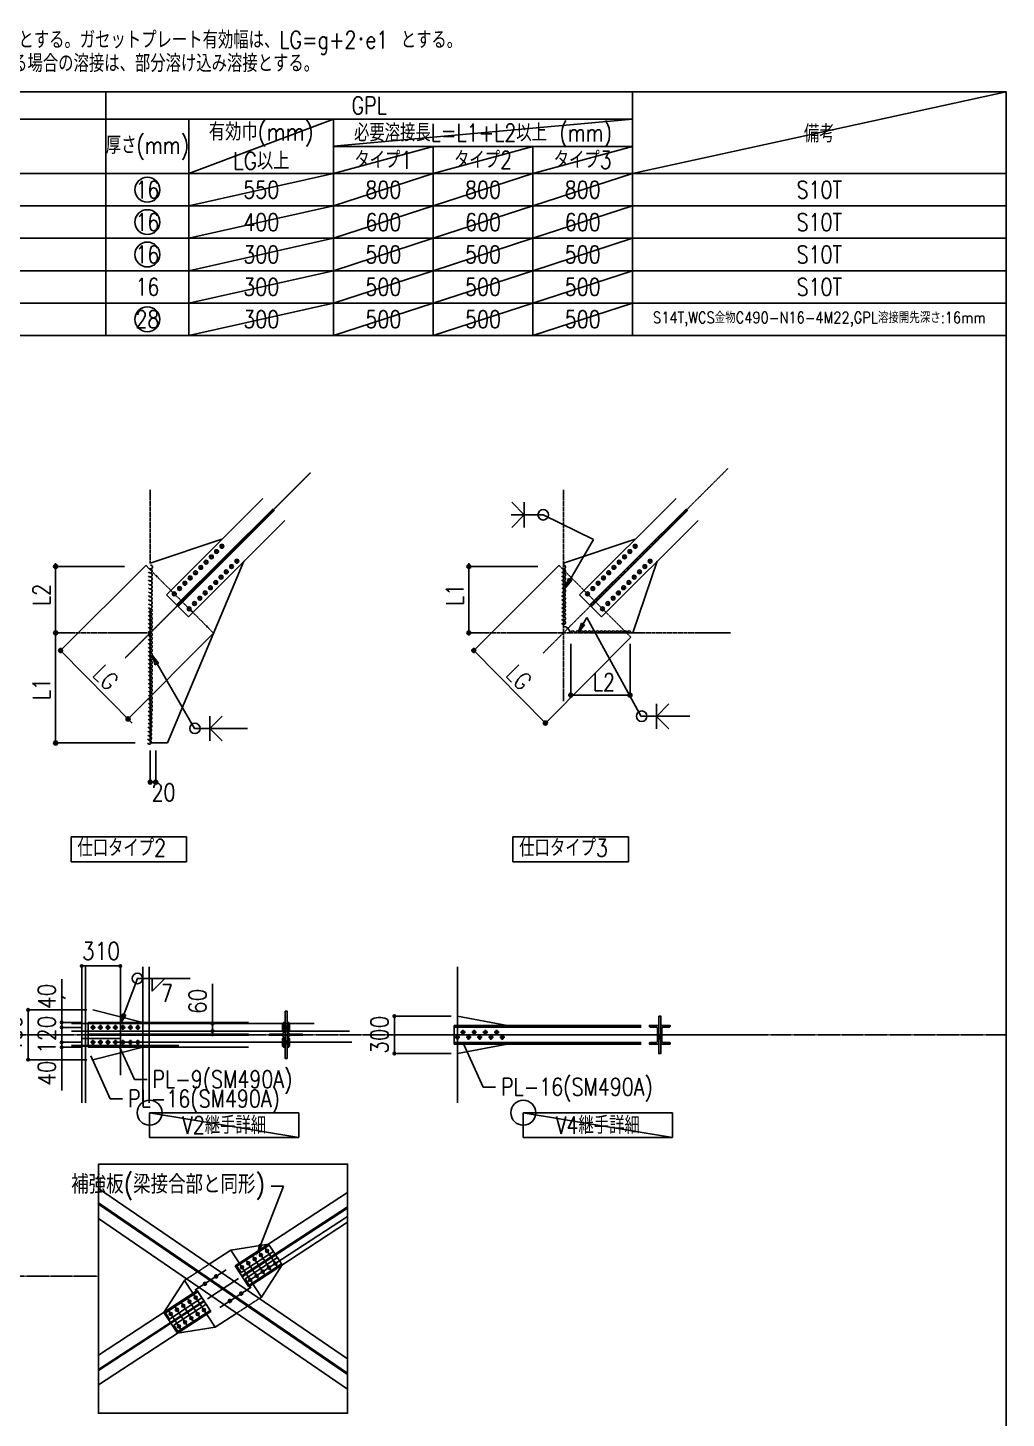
# Model space of a CAD drawing. Extents: x -668440 to 810000, y -1678500 to 210463.
# Drawn here: x -139667 to -80760, y -1288952 to -1205228 of the extents above; entities that cross this region are included whole.
import ezdxf
from ezdxf import colors
from ezdxf.entities.mleader import LeaderData, LeaderLine
from ezdxf.enums import TextEntityAlignment as Align
from ezdxf.math import Vec2, Vec3

# ---------------------------------------------------------------- set-up
doc = ezdxf.new("R2010")
doc.units = 0
doc.header["$MEASUREMENT"] = 0
for name, pattern in [('CENTER', [2, 1.25, -0.25, 0.25, -0.25]), ('CENTER2', [28.575, 19.05, -3.175, 3.175, -3.175]), ('DASHED', [0.75, 0.5, -0.25])]:
    doc.linetypes.add(name, pattern=pattern)
doc.layers.get('0').update_dxf_attribs({"color": 3, "linetype": 'CONTINUOUS'})
doc.layers.get('Defpoints').update_dxf_attribs({"color": 251, "linetype": 'CONTINUOUS'})
for name, color, linetype in [('2024年12月23日修正', 2, 'CONTINUOUS'), ('Sブレース', 6, 'CONTINUOUS'), ('Sプレート', 1, 'CONTINUOUS'), ('Sプレート文字', 1, 'CONTINUOUS'), ('Sボルト', 2, 'CONTINUOUS'), ('寸法', 3, 'CONTINUOUS'), ('注記', 3, 'CONTINUOUS'), ('通り芯', 3, 'CENTER')]:
    doc.layers.add(name, color=color, linetype=linetype)
doc.styles.add('DRACAD', font='txt', dxfattribs={"width": 0.85, "bigfont": 'extfont2'})
doc.dimstyles.new('MYDIM', dxfattribs={"dimtxt": 120, "dimasz": 20, "dimexe": 1.25, "dimexo": 50, "dimgap": 50, "dimtad": 1, "dimdec": 4, "dimdsep": 46, "dimtxsty": 'DRACAD', "dimblk": 'ORIGIN', "dimcen": 2.5, "dimadec": 0, "dimazin": 0, "dimtfac": 1, "dimtdec": 4, "dimtmove": 0, "dimatfit": 3, "dimfxl": 1, "dimtolj": 1, "dimtzin": 0, "dimarcsym": 0})

# ---------------------------------------------------------------- blocks, each defined once
blk = doc.blocks.new('QDST028C')
at = {"color": 0, "linetype": 'ByBlock', "lineweight": -2}
for points in [[(0, -2.5), (0, 0)], [(2.5, 0), (0, -2.5)]]:
    blk.add_lwpolyline(points, dxfattribs=at)
blk = doc.blocks.new('_ORIGIN')
at = {"color": 0, "linetype": 'ByBlock', "lineweight": -2}
blk.add_line((0, 0), (-1, 0), dxfattribs=at)
blk.add_circle((0, 0), 0.5, dxfattribs=at)
blk = doc.blocks.new('*D10117')
at = {"layer": 'Defpoints', "color": 0}
for p in [(254445, -218671), (254656, -218671), (254656, -218711)]:
    blk.add_point(p, dxfattribs=at)
at = {"layer": '寸法', "color": 0, "lineweight": -2}
for p, q in [((254445, -218651), (254445, -218323)), ((254606, -218671), (254444, -218671)), ((254445, -218711), (254445, -218671)), ((254606, -218711), (254444, -218711)), ((254445, -218731), (254445, -218751))]:
    blk.add_line(p, q, dxfattribs=at)
at = {"layer": '寸法', "color": 0, "linetype": 'ByBlock', "lineweight": -2, "xscale": 20, "yscale": 20, "zscale": 20}
for p, rotation in [((254445, -218671), 270), ((254445, -218711), 90)]:
    blk.add_blockref('_ORIGIN', p, dxfattribs=dict(at, rotation=rotation))
at = {"layer": '寸法', "color": 0, "insert": (254325, -218463), "char_height": 140, "attachment_point": 5, "rotation": 90, "style": 'DRACAD'}
blk.add_mtext('\\A1;40', dxfattribs=at)
blk = doc.blocks.new('*D10118')
at = {"layer": 'Defpoints', "color": 0, "lineweight": -2}
for p, q in [((254606, -218631), (254606, -218217)), ((254626, -218218), (254896, -218218)), ((254916, -218621), (254916, -218217))]:
    blk.add_line(p, q, dxfattribs=at)
at = {"layer": 'Defpoints', "color": 0}
for p in [(254916, -218218), (254606, -218681), (254916, -218671)]:
    blk.add_point(p, dxfattribs=at)
at = {"layer": 'Defpoints', "color": 0, "linetype": 'ByBlock', "lineweight": -2, "xscale": 20, "yscale": 20, "zscale": 20, "rotation": 180}
blk.add_blockref('_ORIGIN', (254606, -218218), dxfattribs=at)
at = {"layer": 'Defpoints', "color": 0, "linetype": 'ByBlock', "lineweight": -2, "xscale": 20, "yscale": 20, "zscale": 20}
blk.add_blockref('_ORIGIN', (254916, -218218), dxfattribs=at)
at = {"layer": 'Defpoints', "color": 0, "insert": (254761, -218098), "char_height": 140, "attachment_point": 5, "style": 'DRACAD'}
blk.add_mtext('\\A1;310', dxfattribs=at)
blk = doc.blocks.new('*D10119')
at = {"layer": 'Defpoints', "color": 0, "lineweight": -2}
for p, q in [((255656, -218661), (255656, -218363)), ((255196, -218681), (255658, -218681)), ((255656, -218741), (255656, -218681)), ((255196, -218741), (255658, -218741)), ((255656, -218761), (255656, -218781))]:
    blk.add_line(p, q, dxfattribs=at)
at = {"layer": 'Defpoints', "color": 0}
for p in [(255146, -218681), (255656, -218681), (255146, -218741)]:
    blk.add_point(p, dxfattribs=at)
at = {"layer": 'Defpoints', "color": 0, "linetype": 'ByBlock', "lineweight": -2, "xscale": 20, "yscale": 20, "zscale": 20}
for p, rotation in [((255656, -218681), 270), ((255656, -218741), 90)]:
    blk.add_blockref('_ORIGIN', p, dxfattribs=dict(at, rotation=rotation))
at = {"layer": 'Defpoints', "color": 0, "insert": (255536, -218502), "char_height": 140, "attachment_point": 5, "rotation": 90, "style": 'DRACAD'}
blk.add_mtext('\\A1;60', dxfattribs=at)
blk = doc.blocks.new('*D10120')
at = {"layer": 'Defpoints', "color": 0}
for p in [(254445, -218831), (254656, -218831), (254656, -218871)]:
    blk.add_point(p, dxfattribs=at)
at = {"layer": '寸法', "color": 0, "lineweight": -2}
for p, q in [((254445, -218811), (254445, -218791)), ((254606, -218831), (254444, -218831)), ((254606, -218871), (254444, -218871)), ((254445, -218871), (254445, -218831)), ((254445, -218891), (254445, -219219))]:
    blk.add_line(p, q, dxfattribs=at)
at = {"layer": '寸法', "color": 0, "linetype": 'ByBlock', "lineweight": -2, "xscale": 20, "yscale": 20, "zscale": 20}
for p, rotation in [((254445, -218831), 270), ((254445, -218871), 90)]:
    blk.add_blockref('_ORIGIN', p, dxfattribs=dict(at, rotation=rotation))
at = {"layer": '寸法', "color": 0, "insert": (254325, -219079), "char_height": 140, "attachment_point": 5, "rotation": 90, "style": 'DRACAD'}
blk.add_mtext('\\A1;40', dxfattribs=at)
blk = doc.blocks.new('*D10121')
at = {"layer": 'Defpoints', "color": 0}
for p in [(254445, -218711), (254656, -218711), (254656, -218831)]:
    blk.add_point(p, dxfattribs=at)
at = {"layer": '寸法', "color": 0, "lineweight": -2}
for p, q in [((254445, -218691), (254445, -218671)), ((254606, -218711), (254444, -218711)), ((254445, -218831), (254445, -218711)), ((254606, -218831), (254444, -218831)), ((254445, -218851), (254445, -218871))]:
    blk.add_line(p, q, dxfattribs=at)
at = {"layer": '寸法', "color": 0, "linetype": 'ByBlock', "lineweight": -2, "xscale": 20, "yscale": 20, "zscale": 20}
for p, rotation in [((254445, -218711), 270), ((254445, -218831), 90)]:
    blk.add_blockref('_ORIGIN', p, dxfattribs=dict(at, rotation=rotation))
at = {"layer": '寸法', "color": 0, "insert": (254325, -218771), "char_height": 140, "attachment_point": 5, "rotation": 90, "style": 'DRACAD'}
blk.add_mtext('\\A1;120', dxfattribs=at)
blk = doc.blocks.new('*D10122')
at = {"layer": 'Defpoints', "color": 0}
for p in [(254176, -218571), (254696, -218571), (254696, -218971)]:
    blk.add_point(p, dxfattribs=at)
at = {"layer": '寸法', "color": 0, "lineweight": -2}
for p, q in [((254646, -218571), (254175, -218571)), ((254176, -218951), (254176, -218591)), ((254646, -218971), (254175, -218971))]:
    blk.add_line(p, q, dxfattribs=at)
at = {"layer": '寸法', "color": 0, "linetype": 'ByBlock', "lineweight": -2, "xscale": 20, "yscale": 20, "zscale": 20}
for p, rotation in [((254176, -218571), 90), ((254176, -218971), 270)]:
    blk.add_blockref('_ORIGIN', p, dxfattribs=dict(at, rotation=rotation))
at = {"layer": '寸法', "color": 0, "insert": (254056, -218771), "char_height": 140, "attachment_point": 5, "rotation": 90, "style": 'DRACAD'}
blk.add_mtext('\\A1;400', dxfattribs=at)
blk = doc.blocks.new('*D10123')
at = {"layer": 'Defpoints', "color": 0}
for p in [(257116, -218621), (257621, -218621), (257621, -218921)]:
    blk.add_point(p, dxfattribs=at)
at = {"layer": '寸法', "color": 0, "lineweight": -2}
for p, q in [((257571, -218621), (257115, -218621)), ((257116, -218901), (257116, -218641)), ((257571, -218921), (257115, -218921))]:
    blk.add_line(p, q, dxfattribs=at)
at = {"layer": '寸法', "color": 0, "linetype": 'ByBlock', "lineweight": -2, "xscale": 20, "yscale": 20, "zscale": 20}
for p, rotation in [((257116, -218621), 90), ((257116, -218921), 270)]:
    blk.add_blockref('_ORIGIN', p, dxfattribs=dict(at, rotation=rotation))
at = {"layer": '寸法', "color": 0, "insert": (256996, -218771), "char_height": 140, "attachment_point": 5, "rotation": 90, "style": 'DRACAD'}
blk.add_mtext('\\A1;300', dxfattribs=at)
blk = doc.blocks.new('ブレースリスト')
at = {"layer": 'Defpoints'}
for p, q in [((262027.4191, -211200), (259027.4191, -211855.99988)), ((256627.4191, -211419.99996), (255466.66612, -211855.99988)), ((259027.4191, -211419.99996), (256627.4191, -211635.99988)), ((257427.4191, -211637.99992), (256627.4191, -211855.99988)), ((258227.4191, -211637.99992), (257427.4191, -211855.99988)), ((259027.4191, -211637.99992), (258227.4191, -211855.99988)), ((256627.4191, -211855.99988), (255466.66612, -212115.99983)), ((257427.4191, -211855.99988), (256627.4191, -212115.99983)), ((258227.4191, -211855.99988), (257427.4191, -212115.99983)), ((259027.4191, -211855.99988), (258227.4191, -212115.99983)), ((256627.4191, -212115.99984), (255466.66612, -212375.99978)), ((257427.4191, -212115.99984), (256627.4191, -212375.99978)), ((258227.4191, -212115.99984), (257427.4191, -212375.99978)), ((259027.4191, -212115.99984), (258227.4191, -212375.99978)), ((256627.4191, -212375.9998), (255466.66612, -212635.99974)), ((257427.4191, -212375.99978), (256627.4191, -212635.99972)), ((258227.4191, -212375.99978), (257427.4191, -212635.99972)), ((259027.4191, -212375.99978), (258227.4191, -212635.99972)), ((256627.4191, -212635.99976), (255466.66612, -212895.9997)), ((256627.4191, -212635.99976), (255466.66612, -212895.9997)), ((257427.4191, -212635.99972), (256627.4191, -212895.99966)), ((257427.4191, -212635.99973), (256627.4191, -212895.99967)), ((258227.41906, -212635.99974), (257427.41906, -212895.99969)), ((258227.4191, -212635.99974), (257427.4191, -212895.99969)), ((259027.4191, -212635.99974), (258227.4191, -212895.99969)), ((259027.4191, -212635.99974), (258227.4191, -212895.99969)), ((256627.4191, -212895.99971), (255466.66612, -213155.99965)), ((257427.41902, -212895.9997), (256627.41902, -213155.99964)), ((257427.41944, -212895.9996), (256627.41944, -213155.99954)), ((258227.41906, -212895.9997), (257427.41906, -213155.99964)), ((258227.41941, -212895.99961), (257427.41941, -213155.99955)), ((259027.4191, -212895.9997), (258227.4191, -213155.99964)), ((254606.38682, -218226.33761), (254606.38682, -219315.82458)), ((254636.38682, -218226.33761), (254636.38682, -219315.82458)), ((255096.387, -218226.33761), (255096.387, -219315.82458)), ((255146.38682, -218226.33761), (255146.38682, -219315.82458)), ((257621.38682, -218226.33761), (257621.38682, -219315.82458)), ((255053.35521, -218318.47168), (254916.38682, -218681.08109)), ((255048.53534, -218319.3279), (255475.73527, -218319.3279)), ((254476.28308, -218480.08109), (254441.64207, -218460.08109)), ((254916.38682, -218446.33761), (254916.38682, -219095.82458)), ((254524.38682, -218681.08109), (256471.91416, -218681.08109)), ((254916.38682, -218681.08109), (254932.31718, -218601.66937)), ((254959.04308, -218612.06775), (254916.38682, -218681.08109)), ((254932.31718, -218601.66937), (254959.04308, -218612.06775)), ((254524.38682, -218741.08109), (256755.11887, -218741.08109)), ((254524.38682, -218856.08109), (255385.28958, -218856.08109)), ((254896.38682, -218831.08109), (256775.47069, -218831.08109)), ((255030.18684, -219130.5008), (254912.93307, -218871.83586)), ((255130.18225, -219130.5008), (255030.18684, -219130.5008)), ((255150.51952, -219396.55413), (256347.77524, -219596.5541)), ((258150.51952, -219396.55413), (259347.77524, -219596.5541)), ((256740.19477, -220228.42967), (255925.4861, -220760.13137)), ((256181.82971, -220640.59916), (256072.5228, -220473.11185)), ((256049.16176, -220876.44702), (255803.22121, -220499.60057)), ((256031.09113, -220738.97538), (255921.78422, -220571.48807)), ((256081.33733, -220706.18331), (255972.03042, -220538.69599)), ((256131.58352, -220673.39123), (256022.27661, -220505.90392)), ((255514.39657, -220822.43415), (255765.01283, -220658.87496)), ((255431.22777, -220742.37391), (255677.16832, -221119.22036)), ((255614.88664, -220891.19006), (255865.5029, -220727.63087)), ((255715.3767, -220959.94597), (255965.99296, -220796.38677)), ((255399.05221, -220912.63762), (255508.35912, -221080.12493)), ((255449.2984, -220879.84555), (255558.60531, -221047.33286)), ((255298.55982, -220978.22177), (255407.86673, -221145.70908)), ((255348.80601, -220945.4297), (255458.11292, -221112.91701))]:
    blk.add_line(p, q, dxfattribs=at)
for points in [[(254606.38682, -218681.08109), (254916.38682, -218681.08109), (254916.38682, -218741.08109), (254606.38682, -218741.08109)], [(256226.05433, -218741.08109), (256217.05433, -218741.08109), (256217.05433, -218681.08109), (256226.05433, -218681.08109)], [(256266.05433, -218741.08109), (256275.05433, -218741.08109), (256275.05433, -218681.08109), (256266.05433, -218681.08109)], [(254606.38682, -218861.08109), (254916.38682, -218861.08109), (254916.38682, -218801.08109), (254606.38682, -218801.08109)], [(256226.05433, -218801.08109), (256217.05433, -218801.08109), (256217.05433, -218861.08109), (256226.05433, -218861.08109)], [(256266.05433, -218801.08109), (256275.05433, -218801.08109), (256275.05433, -218861.08109), (256266.05433, -218861.08109)], [(254740.19477, -219809.41046), (256740.19477, -219809.41046), (256740.19477, -221809.41046), (254740.19477, -221809.41046)], [(255884.67235, -220679.29674), (256144.27768, -220509.87102), (256111.48561, -220459.62483), (255851.88028, -220629.05054)], [(255917.46442, -220729.54293), (256177.06976, -220560.11722), (256209.86183, -220610.36341), (255950.2565, -220779.78912)], [(255311.69414, -221053.23836), (255571.29947, -220883.81265), (255538.5074, -220833.56646), (255278.90207, -221002.99217)], [(255344.48622, -221103.48456), (255604.09155, -220934.05885), (255636.88362, -220984.30504), (255377.27829, -221153.73075)]]:
    blk.add_lwpolyline(points, close=True, dxfattribs=at)
for centre, radius in [((255053.35521, -218318.47168), 42.09892), ((255150.51952, -219396.55413), 100), ((258150.51952, -219396.55413), 100)]:
    blk.add_circle(centre, radius, dxfattribs=at)
at = {"layer": 'Sブレース', "linetype": 'Continuous'}
for p, q in [((256060.90629, -214464.31622), (255285.6119, -215237.19852)), ((259378.27409, -214464.31622), (258602.9797, -215237.19852)), ((256236.97345, -214640.82097), (255462.16906, -215414.19448)), ((259554.34125, -214640.82097), (258779.53686, -215414.19448)), ((255461.83769, -215414.52503), (255285.28053, -215237.52907)), ((258779.20549, -215414.52503), (258602.64833, -215237.52907))]:
    blk.add_line(p, q, dxfattribs=at)
at = {"layer": 'Sブレース'}
for p, q in [((256143.06601, -214546.99516), (255366.879, -215319.33027)), ((256154.50271, -214558.46034), (255380.23925, -215332.7238)), ((259460.43381, -214546.99516), (258684.2468, -215319.33027)), ((259471.87051, -214558.46034), (258697.60705, -215332.7238)), ((254656.38682, -218671.08109), (255944.13466, -218671.08109)), ((254656.38682, -218671.08109), (254656.38682, -218871.08109)), ((254656.38682, -218767.08109), (255944.13466, -218767.08109)), ((254656.38682, -218775.08109), (255944.13466, -218775.08109)), ((256226.05433, -218699.08109), (256266.05433, -218723.08109)), ((256226.05433, -218723.08109), (256266.05433, -218699.08109)), ((257596.38682, -218696.08109), (259096.38682, -218696.08109)), ((257596.38682, -218846.08109), (257596.38682, -218696.08109)), ((257596.38682, -218708.58109), (259096.38682, -218708.58109)), ((259229.05433, -218780.08109), (259263.05433, -218802.08109)), ((259263.05433, -218780.08109), (259229.05433, -218802.08109)), ((254656.38682, -218871.08109), (255944.13466, -218871.08109)), ((256226.05433, -218843.08109), (256266.05433, -218819.08109)), ((256226.05433, -218819.08109), (256266.05433, -218843.08109)), ((257596.38682, -218833.58109), (259096.38682, -218833.58109)), ((257596.38682, -218846.08109), (259096.38682, -218846.08109)), ((254740.19477, -220004.03771), (256740.19477, -221372.44974)), ((254740.19477, -220120.35778), (256740.19477, -221488.76981)), ((256740.19477, -221498.46315), (254740.19477, -220130.05112)), ((255838.04057, -220626.14152), (256740.19477, -220037.37042)), ((256740.19477, -221614.78322), (254740.19477, -220246.37119)), ((256740.19477, -220152.00597), (255890.50788, -220706.53543)), ((255894.88016, -220713.23492), (256740.19477, -220161.55893)), ((256740.19477, -220276.19448), (255947.34748, -220793.62883)), ((255947.34748, -220793.62883), (255838.04057, -220626.14152)), ((254740.19477, -221342.62644), (255533.04206, -220825.19209)), ((255585.50937, -220905.586), (254740.19477, -221457.26199)), ((254740.19477, -221466.81496), (255589.88165, -220912.2855)), ((255533.04206, -220825.19209), (255642.34897, -220992.67941)), ((255642.34897, -220992.67941), (254740.19477, -221581.45051))]:
    blk.add_line(p, q, dxfattribs=at)
for points in [[(256238.05433, -218671.08109), (256226.05433, -218671.08109), (256226.05433, -218753.58109), (256220.24672, -218762.77348), (256211.05433, -218767.08109), (256113.05433, -218767.08109), (256113.05433, -218775.08109), (256211.05433, -218775.08109), (256220.24672, -218779.38871), (256226.05433, -218788.58109), (256226.05433, -218871.08109), (256238.05433, -218871.08109)], [(256254.05433, -218671.08109), (256266.05433, -218671.08109), (256266.05433, -218753.58109), (256271.86194, -218762.77348), (256281.05433, -218767.08109), (256379.05433, -218767.08109), (256379.05433, -218775.08109), (256281.05433, -218775.08109), (256271.86194, -218779.38871), (256266.05433, -218788.58109), (256266.05433, -218871.08109), (256254.05433, -218871.08109)], [(256226.05433, -218723.08109), (256266.05433, -218723.08109), (256266.05433, -218699.08109), (256226.05433, -218699.08109)], [(259229.05433, -218802.08109), (259263.05433, -218802.08109), (259263.05433, -218780.08109), (259229.05433, -218780.08109)], [(256226.05433, -218819.08109), (256266.05433, -218819.08109), (256266.05433, -218843.08109), (256226.05433, -218843.08109)]]:
    blk.add_lwpolyline(points, close=True, dxfattribs=at)
for points in [[(259219.05433, -218708.58109), (259168.05433, -218708.58109, -0.4142135624), (259163.05433, -218703.58109), (259163.05433, -218696.08109), (259238.05433, -218696.08109), (259238.05433, -218846.08109), (259163.05433, -218846.08109), (259163.05433, -218838.58109, -0.4142135624), (259168.05433, -218833.58109), (259219.05433, -218833.58109, 0.4142135624), (259229.05433, -218823.58109), (259229.05433, -218718.58109, 0.4142135624)], [(259273.05433, -218708.58109), (259324.05433, -218708.58109, 0.4142135624), (259329.05433, -218703.58109), (259329.05433, -218696.08109), (259254.05433, -218696.08109), (259254.05433, -218846.08109), (259329.05433, -218846.08109), (259329.05433, -218838.58109, 0.4142135624), (259324.05433, -218833.58109), (259273.05433, -218833.58109, -0.4142135624), (259263.05433, -218823.58109), (259263.05433, -218718.58109, -0.4142135624)]]:
    blk.add_lwpolyline(points, format="xyb", close=True, dxfattribs=at)
for centre, radius in [((255688.96676, -214891.33824), 15.08466), ((255731.45322, -214848.95712), 15.08466), ((259006.33456, -214891.33824), 15.08466), ((259048.82102, -214848.95712), 15.08466), ((255561.5074, -215018.48161), 15.08466), ((255603.99385, -214976.10049), 15.08466), ((255646.48031, -214933.71937), 15.08466), ((255809.0295, -215011.69937), 15.08466), ((255851.51595, -214969.31825), 15.08466), ((258878.8752, -215018.48161), 15.08466), ((258921.36165, -214976.10049), 15.08466), ((258963.84811, -214933.71937), 15.08466), ((259126.3973, -215011.69937), 15.08466), ((259168.88375, -214969.31825), 15.08466), ((255476.53449, -215103.24386), 15.08466), ((255519.02094, -215060.86274), 15.08466), ((255724.05659, -215096.46162), 15.08466), ((255766.54304, -215054.0805), 15.08466), ((258793.90229, -215103.24386), 15.08466), ((258836.38874, -215060.86274), 15.08466), ((259041.42439, -215096.46162), 15.08466), ((259083.91084, -215054.0805), 15.08466), ((255349.08255, -215230.37983), 15.08466), ((255391.56158, -215188.00611), 15.08466), ((255434.04803, -215145.62499), 15.08466), ((255596.59722, -215223.60499), 15.08466), ((255639.08368, -215181.22387), 15.08466), ((255681.57013, -215138.84275), 15.08466), ((258666.45035, -215230.37983), 15.08466), ((258708.92938, -215188.00611), 15.08466), ((258751.41583, -215145.62499), 15.08466), ((258913.96502, -215223.60499), 15.08466), ((258956.45148, -215181.22387), 15.08466), ((258998.93793, -215138.84275), 15.08466), ((255469.14528, -215350.74096), 15.08466), ((255511.62431, -215308.36724), 15.08466), ((255554.11077, -215265.98612), 15.08466), ((258786.51308, -215350.74096), 15.08466), ((258828.99211, -215308.36724), 15.08466), ((258871.47857, -215265.98612), 15.08466), ((254696.38682, -218711.08109), 12), ((254756.38682, -218711.08109), 12), ((254816.38682, -218711.08109), 12), ((254876.38682, -218711.08109), 12), ((254936.38682, -218711.08109), 12), ((254996.38682, -218711.08109), 12), ((255056.38682, -218711.08109), 12), ((257621.38682, -218791.08109), 12), ((257666.38682, -218751.08109), 12), ((257711.38682, -218791.08109), 12), ((257756.38682, -218751.08109), 12), ((257801.38682, -218791.08109), 12), ((257846.38682, -218751.08109), 12), ((257891.38682, -218791.08109), 12), ((257936.38682, -218751.08109), 12), ((257981.38682, -218791.08109), 12), ((254696.38682, -218831.08109), 12), ((254756.38682, -218831.08109), 12), ((254816.38682, -218831.08109), 12), ((254876.38682, -218831.08109), 12), ((254936.38682, -218831.08109), 12), ((254996.38682, -218831.08109), 12), ((255056.38682, -218831.08109), 12), ((255594.38616, -220770.23071), 12), ((255685.02325, -220711.07841), 12), ((255795.36629, -220907.74252), 12), ((255886.00337, -220848.59022), 12)]:
    blk.add_circle(centre, radius, dxfattribs=at)
at = {"layer": 'Sプレート'}
for p, q in [((255156.00834, -214983.77546), (255731.66632, -214792.53187)), ((258473.37615, -214983.77546), (259049.03412, -214792.53187)), ((255907.94156, -214969.24521), (255293.91285, -216427.75634)), ((259225.30936, -214969.24521), (259031.40457, -215543.66595)), ((255156.00834, -215348.13783), (255156.00834, -216427.75634)), ((255156.00834, -216427.75634), (255293.91285, -216427.75634)), ((255096.387, -218671.08109), (254696.38682, -218571.08109)), ((258021.38682, -218696.08109), (257621.38682, -218621.08109)), ((255096.387, -218871.08109), (254696.38682, -218971.08109)), ((258021.38682, -218846.08109), (257621.38682, -218921.08109)), ((256106.02026, -220451.25047), (255803.22121, -220499.60057)), ((256215.32718, -220618.73778), (256106.02026, -220451.25047)), ((255803.22121, -220499.60057), (255629.85173, -220612.74635)), ((256215.32718, -220618.73778), (256049.16176, -220876.44702)), ((255265.06236, -221000.08315), (255431.22777, -220742.37391)), ((255431.22777, -220742.37391), (255448.57756, -220731.05095)), ((256049.16176, -220876.44702), (256031.81198, -220887.76997)), ((255265.06236, -221000.08315), (255374.36927, -221167.57046)), ((255850.53781, -221006.07458), (255677.16832, -221119.22036)), ((255374.36927, -221167.57046), (255677.16832, -221119.22036))]:
    blk.add_line(p, q, dxfattribs=at)
at = {"layer": 'Sプレート', "linetype": 'DASHED'}
for p, q in [((255629.85173, -220612.74635), (255448.57756, -220731.05095)), ((256031.81198, -220887.76997), (255850.53781, -221006.07458))]:
    blk.add_line(p, q, dxfattribs=at)
at = {"layer": 'Sプレート'}
for points in [[(256238.05433, -218581.08109), (256254.05433, -218581.08109), (256254.05433, -218961.08109), (256238.05433, -218961.08109)], [(259238.05433, -218621.08109), (259254.05433, -218621.08109), (259254.05433, -218921.08109), (259238.05433, -218921.08109)]]:
    blk.add_lwpolyline(points, close=True, dxfattribs=at)
for centre in [(255993.8918, -220572.19346), (256044.13799, -220539.40138), (256094.38418, -220506.60931), (255893.39941, -220637.7776), (255943.6456, -220604.98553), (256009.22975, -220705.47792), (256059.47594, -220672.68584), (256109.72214, -220639.89377), (256159.96833, -220607.1017), (255958.98356, -220738.26999), (255471.15978, -220913.34301), (255521.40598, -220880.55094), (255320.4212, -221011.71923), (255370.6674, -220978.92716), (255420.91359, -220946.13509), (255536.74393, -221013.8354), (255586.99012, -220981.04333), (255386.00535, -221112.21162), (255436.25154, -221079.41954), (255486.49774, -221046.62747)]:
    blk.add_circle(centre, 12, dxfattribs=at)
for centre, radius, start, end in [((255157.24606, -215014.80025), 16, 205.35, 90), ((258474.61386, -215014.80025), 16, 205.349999999, 90), ((255156.50191, -215110.69454), 16, 205.35, 90), ((255156.53876, -215046.79047), 16, 205.35, 90), ((255156.53876, -215078.77287), 16, 205.35, 90), ((258473.86971, -215110.69454), 16, 205.349999999, 90), ((258473.90656, -215046.79047), 16, 205.35, 90), ((258473.90656, -215078.77287), 16, 205.35, 90), ((255155.6282, -215238.53785), 15.2, 205.640000002, 89.710000001), ((255156.4282, -215206.53785), 16, 205.040000001, 90.309999999), ((255156.4282, -215174.53786), 16, 205.35, 90), ((255156.46505, -215142.6162), 16, 205.35, 90), ((258472.996, -215238.53785), 15.2, 205.640000002, 89.710000002), ((258473.796, -215206.53785), 16, 205.040000001, 90.31), ((258473.796, -215174.53786), 16, 205.35, 90), ((258473.83286, -215142.6162), 16, 205.35, 90), ((255156.4282, -215302.53784), 16, 205.35, 90), ((255156.4282, -215334.53783), 15.2, 205.080000001, 90.270000001), ((255156.4282, -215270.53784), 15.2, 205.35, 90.14), ((258473.796, -215302.53784), 16, 205.35, 90), ((258473.796, -215334.53783), 15.2, 205.080000001, 90.270000002), ((258473.796, -215270.53784), 15.2, 205.35, 90.140000001), ((255156.4282, -215428.13781), 16, 205.35, 90), ((255156.4282, -215460.13781), 16, 205.36, 90), ((255156.4282, -215364.93782), 15.2, 205.080000001, 90.270000001), ((255156.4282, -215396.13782), 15.2, 205.080000001, 90.270000001), ((258473.796, -215428.13781), 16, 205.35, 90), ((258473.796, -215460.13781), 16, 205.36, 90), ((258473.796, -215364.93782), 15.2, 205.080000001, 90.270000002), ((258473.796, -215396.13782), 15.2, 205.080000001, 90.270000002), ((255155.6282, -215524.1378), 16, 205.75, 89.600000002), ((255156.4282, -215556.13779), 16, 205.180000002, 90.369999998), ((255156.4282, -215492.1378), 16, 205.35, 89.989999999), ((258473.39276, -215543.66595), 51.19999, 0, 90), ((258547.30176, -215543.66595), 16, 0, 180), ((258585.37613, -215543.66595), 16, 0, 180), ((258617.37612, -215543.66595), 16, 0, 179.989999999), ((258649.37611, -215543.66595), 16, 0, 180), ((258681.37611, -215543.66595), 15.2, 0, 180), ((258713.3761, -215543.66595), 16, 0, 179.989999999), ((258745.3761, -215543.66595), 16, 0, 179.989999999), ((258777.37609, -215543.66595), 16, 0, 180), ((258809.37608, -215543.66595), 16, 0, 180), ((258841.37608, -215543.66595), 16, 0, 180), ((258873.37607, -215543.66595), 16, 0.120000001, 179.870000001), ((258905.37603, -215543.63243), 16, 0.120000001, 179.870000001), ((258937.37595, -215543.63523), 16, 0.120000001, 179.870000001), ((258969.37587, -215543.63802), 16, 0.120000001, 179.870000001), ((259001.3758, -215543.70225), 16, 0.120000001, 179.870000001), ((255155.6282, -215620.13778), 16, 205.600000001, 89.659999998), ((255156.4282, -215588.13778), 16, 205.169999999, 90.18), ((255156.4282, -215652.13777), 16, 205.35, 90), ((255156.4282, -215684.13777), 16, 205.35, 90), ((255155.6282, -215780.13775), 16, 205.570000002, 89.78), ((255155.6282, -215716.13776), 15.2, 205.61, 89.739999999), ((255156.4282, -215748.13776), 16, 205.169999999, 90.18), ((255155.62458, -215876.13018), 15.2, 205.609999999, 89.74), ((255156.42458, -215908.13017), 16, 205.169999999, 90.18), ((255156.42458, -215812.13019), 16, 205.349999999, 90), ((255156.42458, -215844.13018), 16, 205.35, 90), ((255155.62458, -215940.13017), 16, 205.570000001, 89.78), ((255156.42097, -215972.1226), 16, 205.349999999, 90), ((255156.42097, -216004.1226), 16, 205.35, 90), ((255155.62097, -216100.12258), 16, 205.570000002, 89.78), ((255155.69474, -216132.4583), 16, 205.169999999, 90.18), ((255155.62097, -216036.12259), 15.2, 205.609999999, 89.739999999), ((255156.42097, -216068.12259), 16, 205.169999999, 90.18), ((255153.39046, -216228.66013), 16, 205.570000002, 89.780000001), ((255154.1426, -216196.55921), 16, 205.570000001, 89.78), ((255154.89474, -216164.45829), 16, 205.570000002, 89.78), ((255150.3819, -216357.06383), 16, 205.570000001, 89.780000001), ((255151.13404, -216324.9629), 16, 205.570000002, 89.78), ((255151.88618, -216292.86198), 16, 205.570000002, 89.78), ((255152.63832, -216260.76106), 16, 205.570000002, 89.78), ((255148.87761, -216421.26567), 16, 205.570000002, 89.78), ((255149.62975, -216389.16475), 16, 205.570000002, 89.78)]:
    blk.add_arc(centre, radius, start, end, dxfattribs=at)
at = {"layer": 'Sプレート文字'}
for p, q in [((257828.20151, -219191.28991), (257672.96412, -218848.8321)), ((254834.44086, -219286.01129), (254677.96488, -218940.8211)), ((257928.19691, -219191.28991), (257828.20151, -219191.28991)), ((254934.43627, -219286.01129), (254834.44086, -219286.01129))]:
    blk.add_line(p, q, dxfattribs=at)
at = {"layer": 'Sボルト', "linetype": 'Continuous'}
for p, q in [((255702.47658, -214877.86192), (255675.45695, -214904.81457)), ((255702.44309, -214904.84806), (255675.49044, -214877.82843)), ((255744.96303, -214835.4808), (255717.9434, -214862.43344)), ((255744.92954, -214862.46693), (255717.9769, -214835.4473)), ((259019.84438, -214877.86192), (258992.82475, -214904.81457)), ((259019.81089, -214904.84806), (258992.85824, -214877.82843)), ((259062.33083, -214835.4808), (259035.3112, -214862.43344)), ((259062.29734, -214862.46693), (259035.3447, -214835.4473)), ((255575.01721, -215005.00529), (255547.99758, -215031.95794)), ((255574.98372, -215031.99143), (255548.03108, -215004.9718)), ((255617.50367, -214962.62417), (255590.48404, -214989.57681)), ((255617.47018, -214989.61031), (255590.51753, -214962.59068)), ((255659.99012, -214920.24304), (255632.97049, -214947.19569)), ((255659.95663, -214947.22918), (255633.00399, -214920.20955)), ((255822.53931, -214998.22305), (255795.51968, -215025.1757)), ((255795.55318, -214998.18956), (255822.50582, -215025.20919)), ((255865.02577, -214955.84193), (255838.00614, -214982.79457)), ((255838.03963, -214955.80843), (255864.99228, -214982.82807)), ((258892.38501, -215005.00529), (258865.36538, -215031.95794)), ((258892.35152, -215031.99143), (258865.39888, -215004.9718)), ((258934.87147, -214962.62417), (258907.85184, -214989.57681)), ((258934.83798, -214989.61031), (258907.88533, -214962.59068)), ((258977.35792, -214920.24304), (258950.33829, -214947.19569)), ((258977.32443, -214947.22918), (258950.37179, -214920.20955)), ((259139.90711, -214998.22305), (259112.88748, -215025.1757)), ((259112.92098, -214998.18956), (259139.87362, -215025.20919)), ((259182.39357, -214955.84193), (259155.37394, -214982.79457)), ((259155.40743, -214955.80843), (259182.36008, -214982.82807)), ((255490.0443, -215089.76754), (255463.02467, -215116.72018)), ((255490.01081, -215116.75368), (255463.05817, -215089.73405)), ((255532.53076, -215047.38642), (255505.51113, -215074.33906)), ((255532.49726, -215074.37255), (255505.54462, -215047.35292)), ((255737.5664, -215082.9853), (255710.54677, -215109.93794)), ((255710.58027, -215082.95181), (255737.53291, -215109.97144)), ((255780.05286, -215040.60418), (255753.03323, -215067.55682)), ((255753.06672, -215040.57068), (255780.01937, -215067.59031)), ((258807.4121, -215089.76754), (258780.39247, -215116.72018)), ((258807.37861, -215116.75368), (258780.42597, -215089.73405)), ((258849.89856, -215047.38642), (258822.87893, -215074.33906)), ((258849.86507, -215074.37255), (258822.91242, -215047.35292)), ((259054.9342, -215082.9853), (259027.91457, -215109.93794)), ((259027.94807, -215082.95181), (259054.90071, -215109.97144)), ((259097.42066, -215040.60418), (259070.40103, -215067.55682)), ((259070.43452, -215040.57068), (259097.38717, -215067.59031)), ((255362.59236, -215216.90351), (255335.57273, -215243.85615)), ((255362.55887, -215243.88964), (255335.60622, -215216.87001)), ((255405.07139, -215174.52979), (255378.05176, -215201.48243)), ((255405.0379, -215201.51593), (255378.08526, -215174.4963)), ((255447.55785, -215132.14866), (255420.53822, -215159.10131)), ((255447.52435, -215159.1348), (255420.57171, -215132.11517)), ((255610.10704, -215210.12867), (255583.08741, -215237.08132)), ((255583.1209, -215210.09518), (255610.07354, -215237.11481)), ((255652.59349, -215167.74755), (255625.57386, -215194.70019)), ((255625.60736, -215167.71405), (255652.56, -215194.73368)), ((255695.07995, -215125.36642), (255668.06032, -215152.31907)), ((255668.09381, -215125.33293), (255695.04645, -215152.35256)), ((258679.96016, -215216.90351), (258652.94053, -215243.85615)), ((258679.92667, -215243.88964), (258652.97403, -215216.87001)), ((258722.43919, -215174.52979), (258695.41956, -215201.48243)), ((258722.4057, -215201.51593), (258695.45306, -215174.4963)), ((258764.92565, -215132.14866), (258737.90602, -215159.10131)), ((258764.89215, -215159.1348), (258737.93951, -215132.11517)), ((258927.47484, -215210.12867), (258900.45521, -215237.08132)), ((258900.4887, -215210.09518), (258927.44135, -215237.11481)), ((258969.96129, -215167.74755), (258942.94166, -215194.70019)), ((258942.97516, -215167.71405), (258969.9278, -215194.73368)), ((259012.44775, -215125.36642), (258985.42812, -215152.31907)), ((258985.46161, -215125.33293), (259012.41426, -215152.35256)), ((255482.6551, -215337.26464), (255455.63547, -215364.21728)), ((255455.66896, -215337.23114), (255482.6216, -215364.25077)), ((255525.13413, -215294.89092), (255498.1145, -215321.84356)), ((255498.14799, -215294.85743), (255525.10063, -215321.87706)), ((255567.62058, -215252.5098), (255540.60095, -215279.46244)), ((255540.63445, -215252.4763), (255567.58709, -215279.49593)), ((258800.0229, -215337.26464), (258773.00327, -215364.21728)), ((258773.03676, -215337.23114), (258799.9894, -215364.25077)), ((258842.50193, -215294.89092), (258815.4823, -215321.84356)), ((258815.51579, -215294.85743), (258842.46843, -215321.87706)), ((258884.98838, -215252.5098), (258857.96875, -215279.46244)), ((258858.00225, -215252.4763), (258884.95489, -215279.49593))]:
    blk.add_line(p, q, dxfattribs=at)
at = {"layer": 'Sボルト'}
for p, q in [((254676.38682, -218711.08109), (254716.38682, -218711.08109)), ((254696.38682, -218731.08109), (254696.38682, -218691.08109)), ((254736.38682, -218711.08109), (254776.38682, -218711.08109)), ((254756.38682, -218731.08109), (254756.38682, -218691.08109)), ((254796.38682, -218711.08109), (254836.38682, -218711.08109)), ((254816.38682, -218731.08109), (254816.38682, -218691.08109)), ((254856.38682, -218711.08109), (254896.38682, -218711.08109)), ((254876.38682, -218731.08109), (254876.38682, -218691.08109)), ((254916.38682, -218711.08109), (254956.38682, -218711.08109)), ((254936.38682, -218731.08109), (254936.38682, -218691.08109)), ((254976.38682, -218711.08109), (255016.38682, -218711.08109)), ((254996.38682, -218731.08109), (254996.38682, -218691.08109)), ((255036.38682, -218711.08109), (255076.38682, -218711.08109)), ((255056.38682, -218731.08109), (255056.38682, -218691.08109)), ((257601.38682, -218791.08109), (257641.38682, -218791.08109)), ((257621.38682, -218771.08109), (257621.38682, -218811.08109)), ((257646.38682, -218751.08109), (257686.38682, -218751.08109)), ((257666.38682, -218771.08109), (257666.38682, -218731.08109)), ((257691.38682, -218791.08109), (257731.38682, -218791.08109)), ((257711.38682, -218771.08109), (257711.38682, -218811.08109)), ((257736.38682, -218751.08109), (257776.38682, -218751.08109)), ((257756.38682, -218731.08109), (257756.38682, -218771.08109)), ((257781.38682, -218791.08109), (257821.38682, -218791.08109)), ((257801.38682, -218771.08109), (257801.38682, -218811.08109)), ((257826.38682, -218751.08109), (257866.38682, -218751.08109)), ((257846.38682, -218771.08109), (257846.38682, -218731.08109)), ((257871.38682, -218791.08109), (257911.38682, -218791.08109)), ((257891.38682, -218771.08109), (257891.38682, -218811.08109)), ((257916.38682, -218751.08109), (257956.38682, -218751.08109)), ((257936.38682, -218731.08109), (257936.38682, -218771.08109)), ((257961.38682, -218791.08109), (258001.38682, -218791.08109)), ((257981.38682, -218771.08109), (257981.38682, -218811.08109)), ((254676.38682, -218831.08109), (254716.38682, -218831.08109)), ((254696.38682, -218811.08109), (254696.38682, -218851.08109)), ((254736.38682, -218831.08109), (254776.38682, -218831.08109)), ((254756.38682, -218811.08109), (254756.38682, -218851.08109)), ((254796.38682, -218831.08109), (254836.38682, -218831.08109)), ((254816.38682, -218811.08109), (254816.38682, -218851.08109)), ((254856.38682, -218831.08109), (254896.38682, -218831.08109)), ((254876.38682, -218811.08109), (254876.38682, -218851.08109)), ((254916.38682, -218831.08109), (254956.38682, -218831.08109)), ((254936.38682, -218811.08109), (254936.38682, -218851.08109)), ((254976.38682, -218831.08109), (255016.38682, -218831.08109)), ((254996.38682, -218811.08109), (254996.38682, -218851.08109)), ((255036.38682, -218831.08109), (255076.38682, -218831.08109)), ((255056.38682, -218811.08109), (255056.38682, -218851.08109)), ((256008.12822, -220562.90237), (255979.65538, -220581.48454)), ((256003.18289, -220586.42988), (255984.60071, -220557.95704)), ((256058.37441, -220530.1103), (256029.90157, -220548.69247)), ((256053.42908, -220553.6378), (256034.8469, -220525.16496)), ((256108.62061, -220497.31822), (256080.14776, -220515.9004)), ((256103.67527, -220520.84573), (256085.0931, -220492.37289)), ((255685.02325, -220694.07841), (255685.02325, -220728.07841)), ((255907.63583, -220628.48652), (255879.16299, -220647.06869)), ((255902.6905, -220652.01402), (255884.10832, -220623.54118)), ((255957.88203, -220595.69444), (255929.40918, -220614.27662)), ((255952.93669, -220619.22195), (255934.35452, -220590.74911)), ((256023.46617, -220696.18683), (255994.99333, -220714.769)), ((256018.52084, -220719.71434), (255999.93866, -220691.24149)), ((256073.71237, -220663.39476), (256045.23952, -220681.97693)), ((256068.76703, -220686.92226), (256050.18486, -220658.44942)), ((256123.95856, -220630.60268), (256095.48572, -220649.18486)), ((256119.01323, -220654.13019), (256100.43105, -220625.65735)), ((256174.20475, -220597.81061), (256145.73191, -220616.39278)), ((256169.25942, -220621.33812), (256150.67724, -220592.86528)), ((255577.38616, -220770.23071), (255611.38616, -220770.23071)), ((255594.38616, -220753.23071), (255594.38616, -220787.23071)), ((255668.02325, -220711.07841), (255702.02325, -220711.07841)), ((255973.21998, -220728.9789), (255944.74714, -220747.56108)), ((255968.27465, -220752.50641), (255949.69247, -220724.03357)), ((255456.92336, -220922.6341), (255485.3962, -220904.05192)), ((255461.8687, -220899.10659), (255480.45087, -220927.57943)), ((255507.16955, -220889.84203), (255535.6424, -220871.25985)), ((255512.11489, -220866.31452), (255530.69706, -220894.78736)), ((255778.36629, -220907.74252), (255812.36629, -220907.74252)), ((255795.36629, -220890.74252), (255795.36629, -220924.74252)), ((255869.00337, -220848.59022), (255903.00337, -220848.59022)), ((255886.00337, -220831.59022), (255886.00337, -220865.59022)), ((255306.18478, -221021.01032), (255334.65762, -221002.42814)), ((255311.13012, -220997.48281), (255329.71229, -221025.95565)), ((255356.43097, -220988.21825), (255384.90382, -220969.63607)), ((255361.37631, -220964.69074), (255379.95848, -220993.16358)), ((255406.67717, -220955.42617), (255435.15001, -220936.844)), ((255411.6225, -220931.89866), (255430.20468, -220960.37151)), ((255477.20665, -221032.39105), (255495.78882, -221060.86389)), ((255522.50751, -221023.12649), (255550.98035, -221004.54431)), ((255527.45284, -220999.59898), (255546.03502, -221028.07182)), ((255572.7537, -220990.33441), (255601.22654, -220971.75224)), ((255577.69904, -220966.8069), (255596.28121, -220995.27975)), ((255371.76893, -221121.50271), (255400.24177, -221102.92053)), ((255376.71426, -221097.9752), (255395.29644, -221126.44804)), ((255422.01512, -221088.71063), (255450.48796, -221070.12846)), ((255426.96046, -221065.18312), (255445.54263, -221093.65597)), ((255472.26131, -221055.91856), (255500.73416, -221037.33638))]:
    blk.add_line(p, q, dxfattribs=at)
at = {"layer": '寸法'}
for p, q in [((254396.57439, -214983.96216), (254396.57439, -216427.75634)), ((254436.25702, -215685.391), (255120.01803, -215001.62999)), ((257713.94219, -214983.96216), (257713.94219, -215543.66595)), ((257753.62482, -215685.391), (258437.38583, -215001.62999)), ((254948.93109, -215011.56827), (254396.57439, -215011.56827)), ((258266.29889, -215011.56827), (257713.94219, -215011.56827)), ((254555.47923, -215543.66595), (254396.57439, -215543.66595)), ((254977.826, -216234.83499), (255664.91031, -215546.52081)), ((257872.84703, -215543.66595), (257713.94219, -215543.66595)), ((258328.15959, -216267.80223), (259015.2439, -215579.48806)), ((258531.77613, -215630.65665), (258531.77613, -216043.66586)), ((259007.45755, -215630.65665), (259007.45755, -216043.66586)), ((254436.75954, -215684.88849), (255010.79179, -216267.80223)), ((257754.12734, -215684.88849), (258328.15959, -216267.80223)), ((258531.77613, -216043.66586), (259007.45755, -216043.66586)), ((255036.06698, -216427.75634), (254396.57439, -216427.75634)), ((255156.00834, -216486.95633), (255156.00834, -216742.15628)), ((255200.00834, -216486.95633), (255200.00834, -216742.15628)), ((255156.00834, -216742.15628), (255200.00834, -216742.15628))]:
    blk.add_line(p, q, dxfattribs=at)
for centre, radius in [((254396.57439, -215011.56827), 16), ((254396.57439, -215011.56827), 8), ((257713.94219, -215011.56827), 16), ((257713.94219, -215011.56827), 8), ((254396.57439, -215543.66595), 16), ((254396.57439, -215543.66595), 8), ((257713.94219, -215543.66595), 16), ((257713.94219, -215543.66595), 8), ((254436.25702, -215685.391), 16), ((257753.62482, -215685.391), 16), ((254436.25702, -215685.391), 8), ((257753.62482, -215685.391), 8), ((258531.77613, -216043.66586), 16), ((258531.77613, -216043.66586), 8), ((259007.45755, -216043.66586), 16), ((259007.45755, -216043.66586), 8), ((254977.826, -216234.83499), 16), ((254977.826, -216234.83499), 8), ((258328.15959, -216267.80223), 16), ((258328.15959, -216267.80223), 8), ((254396.57439, -216427.75634), 16), ((254396.57439, -216427.75634), 8), ((255156.00834, -216742.15628), 16), ((255156.00834, -216742.15628), 8), ((255200.00834, -216742.15628), 16), ((255200.00834, -216742.15628), 8)]:
    blk.add_circle(centre, radius, dxfattribs=at)
at = {"layer": '注記'}
for p, q in [((250000, -211200), (255999.99906, -211200)), ((253658.87976, -211200), (260527.4191, -211200)), ((254799.99956, -211200), (254799.99956, -213155.99965)), ((259027.4191, -211200), (259027.4191, -213155.99965)), ((252799.99987, -211419.99996), (259027.4191, -211419.99996)), ((255466.66612, -211419.99996), (255466.66612, -213155.99965)), ((256627.4191, -211419.99996), (256627.4191, -213155.99965)), ((256627.4191, -211637.99992), (259027.4191, -211637.99992)), ((257427.4191, -211637.99992), (257427.4191, -213155.99965)), ((258227.4191, -211637.99992), (258227.4191, -213155.99965)), ((250000, -211855.99988), (262027.4191, -211855.99988)), ((250000, -212115.99983), (262027.4191, -212115.99983)), ((250000, -212375.99979), (262027.4191, -212375.99979)), ((250000, -212635.99974), (262027.4191, -212635.99974)), ((250000, -212895.9997), (262027.4191, -212895.9997)), ((250000, -213155.99965), (262027.4191, -213155.99965)), ((258058.31249, -214495.33114), (258158.31247, -214595.33112)), ((258158.31247, -214595.33112), (258158.31247, -214495.33114)), ((258310.53135, -214595.77151), (258053.41394, -214595.77151)), ((258058.31249, -214696.53956), (258158.31247, -214596.53958)), ((258158.31247, -214596.53958), (258158.31247, -214696.53956)), ((258310.53135, -214595.77151), (258714.61382, -214793.20029)), ((258714.61382, -214793.20029), (258488.21386, -215185.20022)), ((258514.61386, -215108.40023), (258488.21386, -215185.20022)), ((258539.41385, -215122.00023), (258514.61386, -215108.40023)), ((258488.21386, -215185.20022), (258539.41385, -215122.00023)), ((258661.37611, -215420.86597), (258596.57612, -215533.26595)), ((259096.57603, -216214.07743), (258661.37611, -215420.86597)), ((258618.17612, -215466.86596), (258592.57612, -215543.66595)), ((258592.57612, -215543.66595), (258642.97611, -215479.66596)), ((258642.97611, -215479.66596), (258618.17612, -215466.86596)), ((259096.57603, -216213.50565), (259487.37596, -216213.50565)), ((254520.50102, -217182.44174), (254520.50102, -217382.44171)), ((255447.80415, -217182.44174), (254520.50102, -217182.44174)), ((255447.80415, -217382.44171), (255447.80415, -217182.44174)), ((258067.25364, -217182.44174), (258067.25364, -217382.44171)), ((258994.55677, -217182.44174), (258067.25364, -217182.44174)), ((258994.55677, -217382.44171), (258994.55677, -217182.44174)), ((254520.50102, -217382.44171), (255447.80415, -217382.44171)), ((258067.25364, -217382.44171), (258994.55677, -217382.44171)), ((255150.51952, -219396.55413), (255150.51952, -219596.5541)), ((256347.77524, -219396.55413), (255150.51952, -219396.55413)), ((256347.77524, -219596.5541), (256347.77524, -219396.55413)), ((258150.51952, -219396.55413), (258150.51952, -219596.5541)), ((259347.77524, -219396.55413), (258150.51952, -219396.55413)), ((259347.77524, -219596.5541), (259347.77524, -219396.55413)), ((255150.51952, -219596.5541), (256347.77524, -219596.5541)), ((258150.51952, -219596.5541), (259347.77524, -219596.5541))]:
    blk.add_line(p, q, dxfattribs=at)
blk.add_lwpolyline([(250000, -211200), (262027.4191, -211200), (262027.4191, -226771.08109), (250000, -226771.08109)], close=True, dxfattribs=at)
blk.add_lwpolyline([(255170.09519, -215722.70786), (255196.49519, -215799.50784), (255221.29518, -215785.90785), (255170.09519, -215722.70786), (255510.09513, -216311.50775), (255937.29505, -216311.50775)], dxfattribs=at)
for centre, radius in [((255133.33284, -211985.99983), 100), ((255133.33284, -212245.9998), 100), ((255133.33284, -212505.99975), 100), ((255133.33284, -213025.99966), 100), ((258310.92975, -214595.60766), 42.09892), ((259101.3959, -216212.64942), 42.09892), ((255514.915, -216310.65152), 42.09892)]:
    blk.add_circle(centre, radius, dxfattribs=at)
at = {"layer": '通り芯'}
for p, q in [((258309.37104, -215707.67105), (259794.67414, -214222.36795)), ((254954.30593, -215745.36836), (256439.60902, -214260.06527)), ((250000, -218771.08109), (262027.4191, -218771.08109)), ((257096.38682, -218771.08109), (260055.87994, -218771.08109)), ((251127.94109, -220709.43216), (254740.19477, -220709.43216))]:
    blk.add_line(p, q, dxfattribs=at)
at = {"layer": '通り芯', "linetype": 'CENTER2'}
for p, q in [((255156.00834, -214987.27631), (255156.00834, -214395.40449)), ((258473.37615, -214987.27631), (258473.37615, -214395.40449)), ((255119.43406, -215001.04457), (255664.91031, -215546.52081)), ((258436.80973, -215001.03673), (259015.25176, -215579.48021)), ((258473.37615, -214969.94102), (258473.37615, -216092.03793)), ((254452.22263, -215543.66595), (255156.00834, -215543.66595)), ((257769.59043, -215543.66595), (258473.37615, -215543.66595)), ((258473.37615, -215543.66595), (259813.41608, -215543.66595))]:
    blk.add_line(p, q, dxfattribs=at)
at = {"layer": '通り芯', "linetype": 'CENTER'}
for p, q in [((254740.19477, -220125.20445), (256740.19477, -221493.61648)), ((256740.19477, -220156.78245), (255892.69402, -220709.88518)), ((255587.69551, -220908.93575), (254740.19477, -221462.03848))]:
    blk.add_line(p, q, dxfattribs=at)
at = {"layer": 'Defpoints', "xscale": 39.9999937225132, "yscale": 39.9999937225132, "zscale": 39.9999937225132}
blk.add_blockref('QDST028C', (255172.20918, -218319.3279), dxfattribs=at)
at = {"layer": '注記', "yscale": 39.9999937225132, "zscale": 39.9999937225132}
for p, xscale, rotation in [((259220.24987, -216114.07744), 39.9999937225132, 359.9999999999949), ((255633.76897, -216211.50777), 39.9999937225132, 359.9999999999949), ((259220.24987, -216314.07741), -39.9999937225132, 180), ((255633.76897, -216411.50774), -39.9999937225132, 180)]:
    blk.add_blockref('QDST028C', p, dxfattribs=dict(at, xscale=xscale, rotation=rotation))
at = {"layer": '2024年12月23日修正', "style": 'DRACAD', "width": 0.8}
for s, p in [('28', (255133.33284, -213025.99966)), ('300', (256047.04261, -213025.99967))]:
    blk.add_text(s, height=140, dxfattribs=at).set_placement(p, align=Align.MIDDLE)
at = {"layer": 'Defpoints', "style": 'DRACAD', "width": 0.8}
blk.add_text('7', height=140, dxfattribs=at).set_placement((255291.41688, -218436.52471), align=Align.MIDDLE_CENTER)
blk.add_text('PL-9(SM490A)', height=140, dxfattribs=at).set_placement((255174.01785, -219197.65784))
at = {"layer": 'Sプレート文字', "style": 'DRACAD', "width": 0.8}
for p in [(257972.03252, -219258.44695), (254978.27187, -219353.16832)]:
    blk.add_text('PL-16(SM490A)', height=140, dxfattribs=at).set_placement(p)
at = {"layer": '寸法', "style": 'DRACAD', "width": 0.8}
for s, p in [('L2', (254283.30333, -215239.4563)), ('L1', (257600.67113, -215239.4563)), ('L1', (254282.90333, -215995.5101))]:
    blk.add_text(s, height=140, rotation=90, dxfattribs=at).set_placement(p, align=Align.MIDDLE_CENTER)
for p in [(254685.53187, -215886.01148), (258002.89967, -215886.01148)]:
    blk.add_text('LG', height=140, rotation=315, dxfattribs=at).set_placement(p)
for s, p in [('L2', (258797.89452, -216009.98836)), ('20', (255262.40833, -216894.15625))]:
    blk.add_text(s, height=140, dxfattribs=at).set_placement(p, align=Align.CENTER)
at = {"layer": '注記', "style": 'DRACAD', "width": 0.8}
for s, p in [('・L1、L2各寸法は、原則としてL/2以上とする。ガセットプレート有効幅は、LG=g+2･e1 とする。', (251734.6745, -210852.49191)), ('・ガセットプレート板厚が、t>16 となる場合の溶接は、部分溶け込み溶接とする。', (251734.6745, -211041.05016)), ('仕口タイプ2', (254571.09478, -217340.25919)), ('仕口タイプ3', (258117.84739, -217340.25919))]:
    blk.add_text(s, height=140, dxfattribs=at).set_placement(p)
for s, p in [('GPL', (256913.70933, -211309.99998)), ('必要溶接長L=L1+L2以上 (mm)', (257827.4191, -211527.99992)), ('タイプ1', (257027.4191, -211746.9999)), ('タイプ2', (257827.4191, -211746.9999)), ('タイプ3', (258627.4191, -211746.9999)), ('800', (257027.4191, -211985.99982)), ('800', (257827.41906, -211985.99983)), ('800', (258627.4191, -211985.99983)), ('600', (257027.4191, -212245.99979)), ('600', (257827.41906, -212245.9998)), ('600', (258627.4191, -212245.9998)), ('500', (257027.4191, -212505.99974)), ('500', (257827.41906, -212505.99975)), ('500', (258627.4191, -212505.99975)), ('500', (257027.4191, -212765.99969)), ('500', (257827.41906, -212765.9997)), ('500', (258627.4191, -212765.9997)), ('500', (257027.4191, -213025.99965)), ('500', (257827.41906, -213025.99966)), ('500', (258627.4191, -213025.99966)), ('V2継手詳細', (255749.14738, -219496.55412)), ('V4継手詳細', (258749.14738, -219496.55412))]:
    blk.add_text(s, height=140, dxfattribs=at).set_placement(p, align=Align.MIDDLE_CENTER)
for s, p in [('厚さ(mm)', (255133.33284, -211637.99992)), ('備考', (260527.4191, -211527.99994)), ('16', (255133.33284, -211985.99983)), ('550', (256047.04261, -211985.99984)), ('S10T', (260527.41913, -211985.99984)), ('16', (255133.33284, -212245.9998)), ('400', (256047.04261, -212245.99981)), ('S10T', (260527.4191, -212245.99979)), ('16', (255133.33284, -212505.99975)), ('300', (256047.04261, -212505.99976)), ('S10T', (260527.4191, -212505.99976)), ('16', (255133.33284, -212765.9997)), ('300', (256047.04261, -212765.99972)), ('S10T', (260527.4191, -212765.99971))]:
    blk.add_text(s, height=140, dxfattribs=at).set_placement(p, align=Align.MIDDLE)
at = {"layer": '注記', "attachment_point": 5, "style": 'DRACAD'}
for s, insert, char_height in [('有効巾(mm)\\PLG以上 ', (256047.04261, -211637.99992), 140), ('S14T,WCS金物C490-N16-4M22,GPL溶接開先深さ:16mm', (260527.4191, -213025.99967), 90)]:
    blk.add_mtext(s, dxfattribs=dict(at, insert=insert, char_height=char_height))
at = {"layer": 'Defpoints'}
dim = blk.add_linear_dim(base=(254916.38682, -218217.95609), p1=(254606.38682, -218681.08109), p2=(254916.38682, -218671.08109), dimstyle='MYDIM', override={"dimtxt": 140}, dxfattribs=at)
dim.commit()
dim.dimension.update_dxf_attribs({"geometry": '*D10118', "text_midpoint": (254761.38682, -218217.95609), "dimtype": 160})
dim = blk.add_linear_dim(base=(255656.26074, -218681.08109), p1=(255146.38682, -218741.08109), p2=(255146.38682, -218681.08109), angle=90, dimstyle='MYDIM', override={"dimtxt": 140}, dxfattribs=at)
dim.commit()
dim.dimension.update_dxf_attribs({"geometry": '*D10119', "text_midpoint": (255536.26074, -218501.83109)})
at = {"layer": '寸法'}
for base, p1, p2, picture, middle in [((254445.06738, -218671.08109), (254656.38682, -218711.08109), (254656.38682, -218671.08109), '*D10117', (254445.06738, -218462.74776)), ((254176.38682, -218571.08109), (254696.38682, -218971.08109), (254696.38682, -218571.08109), '*D10122', (254176.38682, -218771.08109)), ((254445.06738, -218711.08109), (254656.38682, -218831.08109), (254656.38682, -218711.08109), '*D10121', (254445.06738, -218771.08109)), ((257116.38682, -218621.08109), (257621.38682, -218921.08109), (257621.38682, -218621.08109), '*D10123', (257116.38682, -218771.08109)), ((254445.06738, -218831.08109), (254656.38682, -218871.08109), (254656.38682, -218831.08109), '*D10120', (254445.06738, -219079.41443))]:
    dim = blk.add_linear_dim(base=base, p1=p1, p2=p2, angle=90, dimstyle='MYDIM', override={"dimtxt": 140}, dxfattribs=at)
    dim.commit()
    dim.dimension.update_dxf_attribs({"geometry": picture, "text_midpoint": middle, "dimtype": 160})
at = {"layer": 'Defpoints'}
ml = blk.add_multileader_mtext('Standard', dxfattribs=at)
ml.set_content('補強板(梁接合部と同形)', style='DRACAD')
ml.set_leader_properties()
ml.build(insert=Vec2(0, 0))
ml.multileader.update_dxf_attribs({"dogleg_length": 100, "arrow_head_size": 100})
ctx = ml.context
ctx.base_point, ctx.char_height, ctx.arrow_head_size, ctx.landing_gap_size, ctx.plane_origin = Vec3(254369.52325, -219986.07841), 150, 100, 50, Vec3(7065.26272, 100296.51899)
ctx.text_align_type = 2
notes = []
notes.append((ctx, [(0, (1, 1, 0), (256227.02325, -219986.07841), (-1, 0), 100, [(0, [(256007.49576, -220547.07036)], 0, [])])]))
ctx.mtext.insert, ctx.mtext.alignment = Vec3(256077.02325, -219896.07841), 3
for ctx, leaders in notes:
    for number, flags, end, landing, length, lines in leaders:
        leader = LeaderData()
        leader.index, (leader.has_last_leader_line, leader.has_dogleg_vector, leader.attachment_direction) = number, flags
        leader.last_leader_point, leader.dogleg_vector, leader.dogleg_length = Vec3(end), Vec3(landing), length
        for number, points, colour, breaks in lines:
            line = LeaderLine()
            line.index, line.vertices, line.color, line.breaks = number, Vec3.list(points), colors.encode_raw_color(colour), breaks
            leader.lines.append(line)
        ctx.leaders.append(leader)

msp = doc.modelspace()

# ---------------------------------------------------------------- block references
at = {"xscale": 7.500000000000021, "yscale": 7.500000000000021, "zscale": 7.500000000000021}
msp.add_blockref('ブレースリスト', (-2045965.8, 374916.2), dxfattribs=at)

doc.saveas('drawing.dxf')
